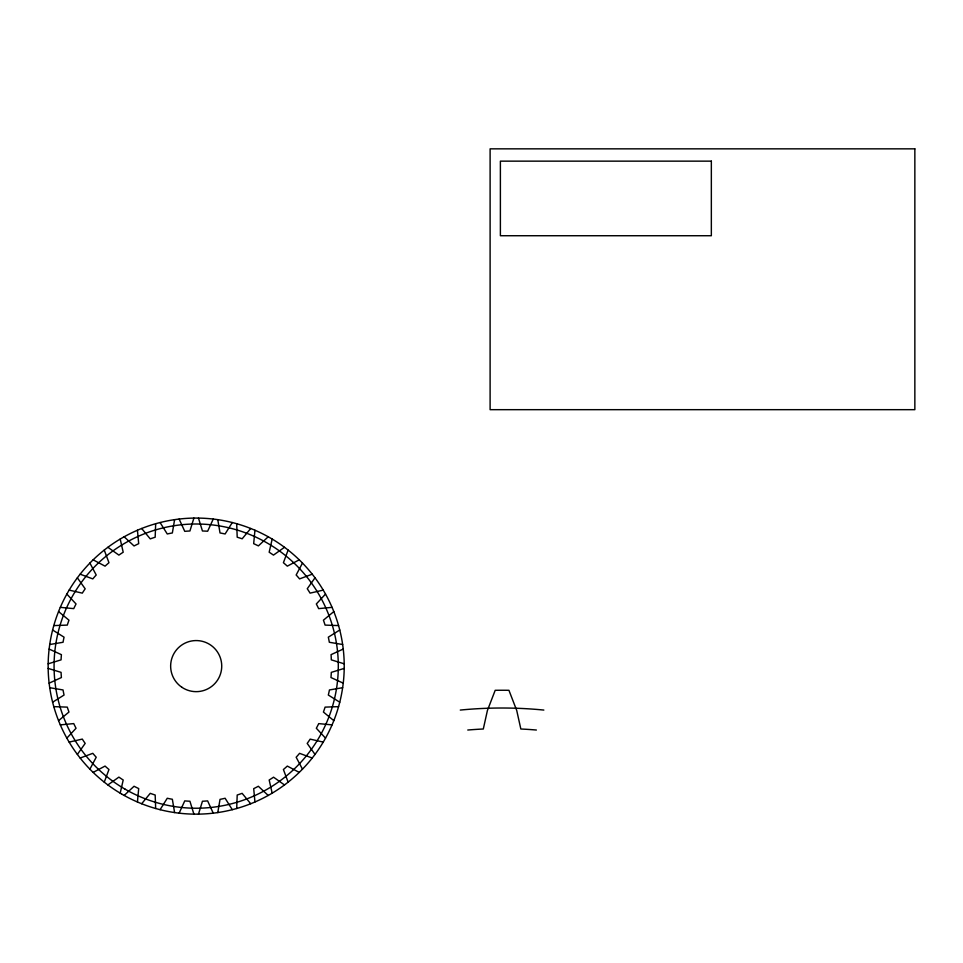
<?xml version="1.0" encoding="UTF-8"?>
<svg xmlns="http://www.w3.org/2000/svg" width="963" height="963" viewBox="0 0 963 963"><rect width="100%" height="100%" fill="white"/><g stroke="black" fill="none" stroke-linecap="round" stroke-linejoin="round"><path stroke-width="1.44" d="M137.432 530.228L138.696 543.674A135.265 135.265 0 0 0 134.05 545.961L124.155 536.776M254.942 801.986L253.702 788.649A135.265 135.265 0 0 0 258.337 786.265L268.22 795.45M120.194 793.163L123.204 780.006A135.265 135.265 0 0 1 118.894 777.117L107.892 784.941M272.18 539.063L269.171 552.22A135.265 135.265 0 0 1 273.48 555.109L284.482 547.285M155.669 523.728L155.175 537.21A135.265 135.265 0 0 0 150.252 538.883L141.657 528.482M236.705 808.499L237.199 795.017A135.265 135.265 0 0 0 242.122 793.343L250.717 803.744M104.257 782.149L108.963 769.509A135.265 135.265 0 0 1 105.063 766.079L93.134 772.398M288.118 550.078L283.411 562.717A135.265 135.265 0 0 1 287.311 566.148L299.24 559.828M174.604 519.659L172.353 532.96A135.265 135.265 0 0 0 167.261 533.971L160.087 522.548M217.782 812.567L220.033 799.362A135.265 135.265 0 0 0 225.113 798.255L232.288 809.678M89.908 769.16L96.216 757.231A135.265 135.265 0 0 1 92.797 753.331L80.146 758.037M302.478 563.066L296.159 574.995A135.265 135.265 0 0 1 299.577 578.895L312.229 574.189M193.9 518.094L189.928 530.986A135.265 135.265 0 0 0 184.752 531.335L179.13 519.057M198.474 814.132L202.447 801.24A135.265 135.265 0 0 0 207.623 800.891L213.244 813.169M77.365 754.402L85.177 743.412A135.265 135.265 0 0 1 82.3 739.09L69.143 742.1M315.009 577.812L307.269 588.742A135.265 135.265 0 0 1 310.074 593.136L323.231 590.114M213.244 519.057L207.647 531.227A135.265 135.265 0 0 0 202.447 530.986L198.474 518.094M179.13 813.169L184.752 800.891A135.265 135.265 0 0 0 189.928 801.24L193.9 814.132M66.856 738.14L76.041 728.257A135.265 135.265 0 0 1 73.742 723.598L60.308 724.874M325.518 594.087L316.333 603.97A135.265 135.265 0 0 1 318.633 608.628L332.066 607.352M232.288 522.548L225.113 533.971A135.265 135.265 0 0 0 220.021 532.96L217.782 519.659M160.087 809.678L167.261 798.255A135.265 135.265 0 0 0 172.353 799.266L174.604 812.567M58.562 720.649L68.963 712.042A135.265 135.265 0 0 1 67.29 707.131L53.808 706.637M333.824 611.577L323.424 620.184A135.265 135.265 0 0 1 325.085 625.095L338.579 625.589M250.717 528.482L242.17 538.799A135.265 135.265 0 0 0 237.199 537.21L236.705 523.728M141.657 803.744L150.252 793.343A135.265 135.265 0 0 0 155.175 795.017L155.669 808.499M52.616 702.208L64.052 695.045A135.265 135.265 0 0 1 63.04 689.953L49.727 687.702M339.758 630.007L328.323 637.181A135.265 135.265 0 0 1 329.334 642.273L342.647 644.524M268.22 536.776L258.397 545.889A135.265 135.265 0 0 0 253.678 543.674L254.942 530.228M124.155 795.45L134.05 786.265A135.265 135.265 0 0 0 138.696 788.553L137.432 801.986M49.137 683.164L61.403 677.543A135.265 135.265 0 0 1 61.066 672.367L48.162 668.406M343.237 649.062L331.067 654.647A135.265 135.265 0 0 1 331.308 659.86L344.212 663.82M48.162 663.82L61.066 659.86A135.265 135.265 0 0 1 61.403 654.671L49.137 649.062M344.212 668.406L331.308 672.367A135.265 135.265 0 0 1 330.971 677.543L343.237 683.164M49.727 644.524L63.04 642.273A135.265 135.265 0 0 1 64.052 637.181L52.616 630.007M342.647 687.702L329.442 689.953A135.265 135.265 0 0 1 328.323 695.045L339.758 702.208M53.808 625.589L67.29 625.095A135.265 135.265 0 0 1 68.963 620.184L58.562 611.577M338.579 706.637L325.085 707.131A135.265 135.265 0 0 1 323.424 712.042L333.824 720.649M60.308 607.352L73.742 608.628A135.265 135.265 0 0 1 76.041 603.97L66.856 594.087M332.066 724.874L318.729 723.622A135.265 135.265 0 0 1 316.333 728.257L325.518 738.14M69.143 590.114L82.3 593.136A135.265 135.265 0 0 1 85.177 588.814L77.365 577.812M323.231 742.1L310.17 739.127A135.265 135.265 0 0 1 307.197 743.412L315.009 754.402M80.146 574.189L92.797 578.895A135.265 135.265 0 0 1 96.216 574.995L89.908 563.066M312.229 758.037L299.577 753.331A135.265 135.265 0 0 1 296.159 757.231L302.478 769.16M93.134 559.828L105.063 566.148A135.265 135.265 0 0 1 108.963 562.717L104.257 550.078M299.24 772.398L287.311 766.079A135.265 135.265 0 0 1 283.411 769.509L288.118 782.149M107.892 547.285L118.894 555.109A135.265 135.265 0 0 1 123.204 552.22L120.194 539.063M284.482 784.941L273.552 777.189A135.265 135.265 0 0 1 269.171 780.006L272.18 793.163M467.765 730.026A405.796 405.796 0 0 1 483.306 729.003L487.422 710.453L495.199 690.302A444.124 444.124 0 0 1 508.933 690.302L516.722 710.453L520.839 729.003A405.796 405.796 0 0 1 536.379 730.026M460.278 710.068A426.356 426.356 0 0 1 543.854 710.068M914.85 148.844L490.107 148.844L490.107 409.672L914.85 409.672L914.85 148.844M711.344 161.146L500.387 161.146L500.387 235.73L711.344 235.73L711.344 161.146M125.13 789.191A142.115 142.115 0 0 0 338.302 666.107A142.115 142.115 0 0 0 125.13 543.036A142.115 142.115 0 0 0 125.13 789.191M121.507 793.933A148.037 148.037 0 0 0 344.224 666.878A148.037 148.037 0 0 0 122.831 537.523A148.037 148.037 0 0 0 121.507 793.933M181.863 687.269A25.556 25.556 0 0 0 221.671 667.937A25.556 25.556 0 0 0 185.028 643.128A25.556 25.556 0 0 0 181.863 687.269"/></g></svg>
